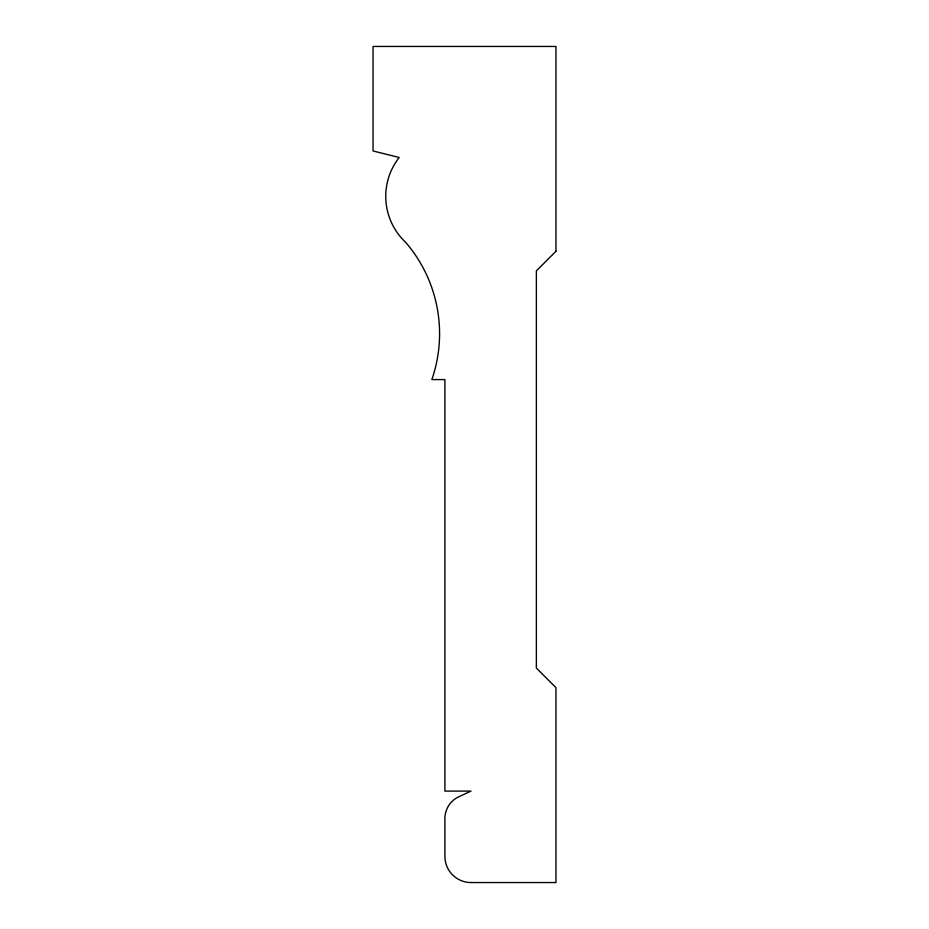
<?xml version="1.0" encoding="UTF-8"?>
<svg xmlns="http://www.w3.org/2000/svg" width="929" height="929" viewBox="0 0 929 929"><rect width="100%" height="100%" fill="white"/><g stroke="black" fill="none" stroke-linecap="round" stroke-linejoin="round"><path stroke-width="1.39" d="M555.948 251.271L536.358 270.873L536.358 668.021L555.948 687.623L555.948 882.55L471.026 882.55A26.128 26.128 0 0 1 444.91 856.422L444.898 817.752A24.049 24.049 0 0 1 458.485 796.896L471.026 791.102L444.898 791.102L444.898 379.589L431.846 379.589A140.012 140.012 0 0 0 405.718 242.411A63.021 63.021 0 0 1 399.18 157.5L373.052 150.962L373.052 46.45L555.948 46.45L555.948 251.271"/></g></svg>
